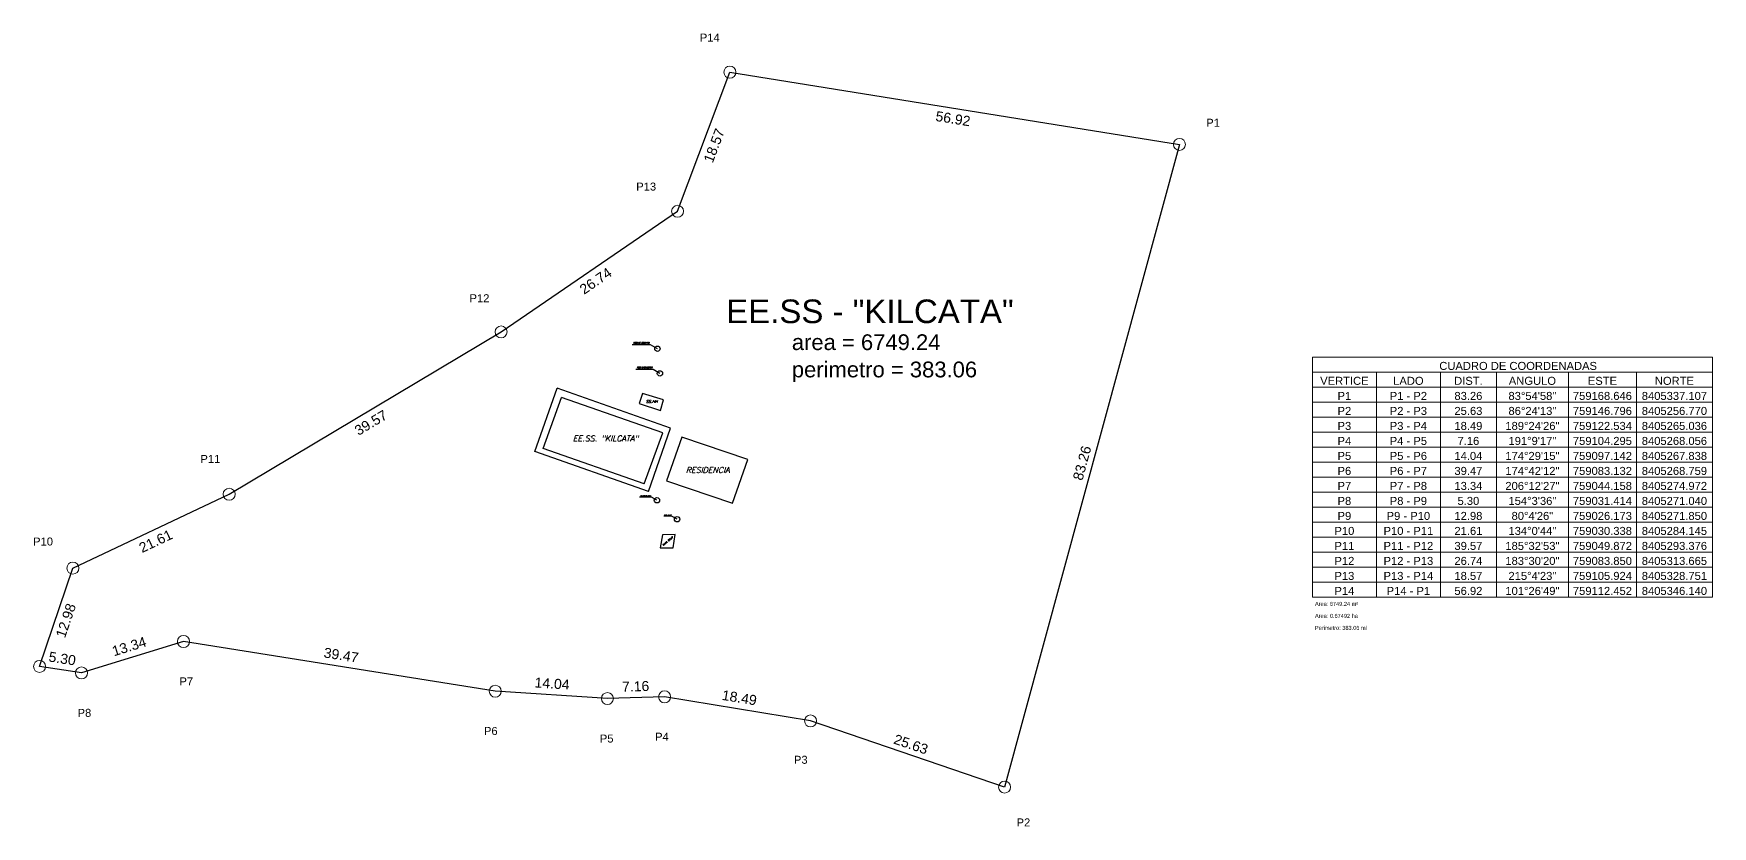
# Model space of a CAD drawing. Header units: metres. Extents: x 757954 to 760745, y 8404823 to 8405770.
# Drawn here: x 759562 to 759771.8, y 8405251.9 to 8405351 of the extents above; entities that cross this region are included whole.
import ezdxf
from ezdxf.enums import TextEntityAlignment as Align

# ---------------------------------------------------------------- set-up
doc = ezdxf.new("R2010")
doc.units = ezdxf.units.M
for name, color, linetype, lineweight in [('08', 8, 'Continuous', 20), ('COTAS', 40, 'Continuous', 5), ('CUADROS', 9, 'Continuous', 20)]:
    doc.layers.add(name, color=color, linetype=linetype, lineweight=lineweight)
doc.layers.add('NOMBRE', color=40, linetype='Continuous')
doc.layers.add('TEXTOS-CHICOS-03', color=3, linetype='Continuous')
doc.styles.add('ambiente', font='romand.shx', dxfattribs={"oblique": 15})
doc.styles.add('ARIAL', font='arial.ttf')
doc.styles.add('COTAS', font='arial.ttf')
doc.styles.add('CUADROS', font='arial.ttf')
doc.dimstyles.new('GenDist', dxfattribs={"dimtxt": 1.25, "dimasz": 0.75, "dimexe": 0.18, "dimexo": 0.0625, "dimgap": 0.375, "dimtad": 2, "dimzin": 1, "dimdsep": 46, "dimtxsty": 'COTAS', "dimcen": 0.09, "dimse1": 1, "dimse2": 1, "dimsd1": 1, "dimsd2": 1, "dimadec": 0, "dimazin": 0, "dimtfac": 1, "dimtofl": 0, "dimtmove": 0, "dimatfit": 3, "dimfxl": 1, "dimtolj": 1, "dimtzin": 0, "dimarcsym": 0})

# ---------------------------------------------------------------- blocks, each defined once
blk = doc.blocks.new('*D108')
at = {"layer": 'Defpoints', "color": 0, "transparency": 16777216}
for p in [(759705.19, 8405337.11), (759683.09, 8405256.84), (759683.34, 8405256.77)]:
    blk.add_point(p, dxfattribs=at)
at = {"layer": 'COTAS', "color": 0, "transparency": 16777216, "insert": (759693.03, 8405297.28), "char_height": 1.25, "attachment_point": 5, "rotation": 74.7848, "style": 'COTAS'}
blk.add_mtext('\\A1;83.26', dxfattribs=at)
blk = doc.blocks.new('*D109')
at = {"layer": 'Defpoints', "color": 0, "transparency": 16777216}
for p in [(759659.17, 8405265.29), (759659.08, 8405265.04), (759683.34, 8405256.77)]:
    blk.add_point(p, dxfattribs=at)
at = {"layer": 'COTAS', "color": 0, "transparency": 16777216, "insert": (759671.63, 8405262.12), "char_height": 1.25, "attachment_point": 5, "rotation": 341.1885, "style": 'COTAS'}
blk.add_mtext('\\A1;25.63', dxfattribs=at)
blk = doc.blocks.new('*D110')
at = {"layer": 'Defpoints', "color": 0, "transparency": 16777216}
for p in [(759640.84, 8405268.06), (759640.91, 8405268.45), (759659.08, 8405265.04)]:
    blk.add_point(p, dxfattribs=at)
at = {"layer": 'COTAS', "color": 0, "transparency": 16777216, "insert": (759650.19, 8405267.94), "char_height": 1.25, "attachment_point": 5, "rotation": 350.5957, "style": 'COTAS'}
blk.add_mtext('\\A1;18.49', dxfattribs=at)
blk = doc.blocks.new('*D111')
at = {"layer": 'Defpoints', "color": 0, "transparency": 16777216}
for p in [(759633.68, 8405268.24), (759633.69, 8405267.84), (759640.84, 8405268.06)]:
    blk.add_point(p, dxfattribs=at)
at = {"layer": 'COTAS', "color": 0, "transparency": 16777216, "insert": (759637.22, 8405269.36), "char_height": 1.25, "attachment_point": 5, "rotation": 1.7505, "style": 'COTAS'}
blk.add_mtext('\\A1;7.16', dxfattribs=at)
blk = doc.blocks.new('*D112')
at = {"layer": 'Defpoints', "color": 0, "transparency": 16777216}
for p in [(759619.68, 8405268.76), (759619.71, 8405269.16), (759633.69, 8405267.84)]:
    blk.add_point(p, dxfattribs=at)
at = {"layer": 'COTAS', "color": 0, "transparency": 16777216, "insert": (759626.78, 8405269.71), "char_height": 1.25, "attachment_point": 5, "rotation": 356.2381, "style": 'COTAS'}
blk.add_mtext('\\A1;14.04', dxfattribs=at)
blk = doc.blocks.new('*D113')
at = {"layer": 'Defpoints', "color": 0, "transparency": 16777216}
for p in [(759580.71, 8405274.97), (759580.77, 8405275.37), (759619.68, 8405268.76)]:
    blk.add_point(p, dxfattribs=at)
at = {"layer": 'COTAS', "color": 0, "transparency": 16777216, "insert": (759600.42, 8405273.26), "char_height": 1.25, "attachment_point": 5, "rotation": 350.9415, "style": 'COTAS'}
blk.add_mtext('\\A1;39.47', dxfattribs=at)
blk = doc.blocks.new('*D114')
at = {"layer": 'Defpoints', "color": 0, "transparency": 16777216}
for p in [(759580.71, 8405274.97), (759567.85, 8405271.41), (759567.96, 8405271.04)]:
    blk.add_point(p, dxfattribs=at)
at = {"layer": 'COTAS', "color": 0, "transparency": 16777216, "insert": (759573.92, 8405274.35), "char_height": 1.25, "attachment_point": 5, "rotation": 17.1491, "style": 'COTAS'}
blk.add_mtext('\\A1;13.34', dxfattribs=at)
blk = doc.blocks.new('*D115')
at = {"layer": 'Defpoints', "color": 0, "transparency": 16777216}
for p in [(759562.72, 8405271.85), (759562.78, 8405272.24), (759567.96, 8405271.04)]:
    blk.add_point(p, dxfattribs=at)
at = {"layer": 'COTAS', "color": 0, "transparency": 16777216, "insert": (759565.56, 8405272.83), "char_height": 1.25, "attachment_point": 5, "rotation": 351.2091, "style": 'COTAS'}
blk.add_mtext('\\A1;5.30', dxfattribs=at)
blk = doc.blocks.new('*D116')
at = {"layer": 'Defpoints', "color": 0, "transparency": 16777216}
for p in [(759566.89, 8405284.14), (759567.13, 8405284.06), (759562.72, 8405271.85)]:
    blk.add_point(p, dxfattribs=at)
at = {"layer": 'COTAS', "color": 0, "transparency": 16777216, "insert": (759566.01, 8405277.59), "char_height": 1.25, "attachment_point": 5, "rotation": 71.2829, "style": 'COTAS'}
blk.add_mtext('\\A1;12.98', dxfattribs=at)
blk = doc.blocks.new('*D117')
at = {"layer": 'Defpoints', "color": 0, "transparency": 16777216}
for p in [(759586.42, 8405293.38), (759586.58, 8405293.04), (759566.89, 8405284.14)]:
    blk.add_point(p, dxfattribs=at)
at = {"layer": 'COTAS', "color": 0, "transparency": 16777216, "insert": (759577.24, 8405287.51), "char_height": 1.25, "attachment_point": 5, "rotation": 25.2952, "style": 'COTAS'}
blk.add_mtext('\\A1;21.61', dxfattribs=at)
blk = doc.blocks.new('*D118')
at = {"layer": 'Defpoints', "color": 0, "transparency": 16777216}
for p in [(759620.4, 8405313.67), (759620.6, 8405313.32), (759586.42, 8405293.38)]:
    blk.add_point(p, dxfattribs=at)
at = {"layer": 'COTAS', "color": 0, "transparency": 16777216, "insert": (759604.13, 8405302.31), "char_height": 1.25, "attachment_point": 5, "rotation": 30.8432, "style": 'COTAS'}
blk.add_mtext('\\A1;39.57', dxfattribs=at)
blk = doc.blocks.new('*D119')
at = {"layer": 'Defpoints', "color": 0, "transparency": 16777216}
for p in [(759642.47, 8405328.75), (759642.7, 8405328.42), (759620.4, 8405313.67)]:
    blk.add_point(p, dxfattribs=at)
at = {"layer": 'COTAS', "color": 0, "transparency": 16777216, "insert": (759632.23, 8405320.04), "char_height": 1.25, "attachment_point": 5, "rotation": 34.3487, "style": 'COTAS'}
blk.add_mtext('\\A1;26.74', dxfattribs=at)
blk = doc.blocks.new('*D120')
at = {"layer": 'Defpoints', "color": 0, "transparency": 16777216}
for p in [(759649, 8405346.14), (759649.36, 8405346.01), (759642.47, 8405328.75)]:
    blk.add_point(p, dxfattribs=at)
at = {"layer": 'COTAS', "color": 0, "transparency": 16777216, "insert": (759647.04, 8405336.96), "char_height": 1.25, "attachment_point": 5, "rotation": 69.4218, "style": 'COTAS'}
blk.add_mtext('\\A1;18.57', dxfattribs=at)
blk = doc.blocks.new('*D121')
at = {"layer": 'Defpoints', "color": 0, "transparency": 16777216}
for p in [(759649, 8405346.14), (759705.14, 8405336.8), (759705.19, 8405337.11)]:
    blk.add_point(p, dxfattribs=at)
at = {"layer": 'COTAS', "color": 0, "transparency": 16777216, "insert": (759676.89, 8405340.32), "char_height": 1.25, "attachment_point": 5, "rotation": 350.8688, "style": 'COTAS'}
blk.add_mtext('\\A1;56.92', dxfattribs=at)
blk = doc.blocks.new('CC-Cuerpo')
at = {"layer": 'CUADROS'}
for p, q in [((0, 0), (0, 3.75)), ((0, 3.75), (100, 3.75)), ((0, 0), (100, 0)), ((16, 0), (16, 3.75)), ((32, 0), (32, 3.75)), ((46, 0), (46, 3.75)), ((64, 0), (64, 3.75)), ((81, 0), (81, 3.75)), ((100, 0), (100, 3.75))]:
    blk.add_line(p, q, dxfattribs=at)
at = {"layer": 'CUADROS', "style": 'CUADROS'}
for tag, p in [('V', (8, 0)), ('L', (24, 0)), ('D', (39, 0)), ('ANG', (55, 0)), ('X', (72.5, 0)), ('Y', (90.5, 0))]:
    blk.add_attdef(tag, text='', height=2, dxfattribs=at).set_placement(p, align=Align.BOTTOM_CENTER)

msp = doc.modelspace()

# ---------------------------------------------------------------- linework, layer by layer
at = {"flags": 128}
for points, elevation in [([(759705.193, 8405337.107), (759683.343, 8405256.77), (759659.081, 8405265.036), (759640.843, 8405268.056), (759633.69, 8405267.838), (759619.68, 8405268.759), (759580.706, 8405274.972), (759567.961, 8405271.04), (759562.72, 8405271.85), (759566.886, 8405284.145), (759586.42, 8405293.376), (759620.397, 8405313.665), (759642.471, 8405328.751), (759649, 8405346.14)], 4219.33), ([(759705.193, 8405337.107), (759683.343, 8405256.77), (759659.081, 8405265.036), (759640.843, 8405268.056), (759633.69, 8405267.838), (759619.68, 8405268.759), (759580.706, 8405274.972), (759567.961, 8405271.04), (759562.72, 8405271.85), (759566.886, 8405284.145), (759586.42, 8405293.376), (759620.397, 8405313.665), (759642.471, 8405328.751), (759649, 8405346.14)], 4219.33), ([(759637.671, 8405304.734), (759640.315, 8405303.867), (759640.722, 8405305.181), (759638.093, 8405305.986)], 4221.014)]:
    msp.add_lwpolyline(points, close=True, dxfattribs=dict(at, elevation=elevation))
for points, elevation in [([(759624.639, 8405298.741), (759627.415, 8405306.652)], 4220.908), ([(759625.653, 8405299.101), (759627.973, 8405305.466)], 4220.9), ([(759625.653, 8405299.101), (759627.973, 8405305.466)], 4220.9), ([(759641.59, 8405301.618), (759627.415, 8405306.652), (759627.415, 8405306.652)], 4220.896), ([(759640.617, 8405301.06), (759627.973, 8405305.466)], 4220.873), ([(759638.296, 8405294.695), (759640.617, 8405301.06)], 4220.9), ([(759638.815, 8405293.707), (759641.59, 8405301.618)], 4220.908), ([(759638.296, 8405294.695), (759625.653, 8405299.101)], 4220.9), ([(759638.815, 8405293.707), (759624.639, 8405298.741), (759624.639, 8405298.741)], 4220.908)]:
    msp.add_lwpolyline(points, dxfattribs=dict(at, elevation=elevation))
for points, elevation in [([(759641.08, 8405295.074), (759649.331, 8405292.282), (759651.23, 8405297.74), (759642.979, 8405300.532)], 4220.766), ([(759641.906, 8405286.671), (759642.174, 8405288.327), (759640.558, 8405288.318), (759640.29, 8405286.662)], 4222.497)]:
    msp.add_lwpolyline(points, close=True, dxfattribs=dict(elevation=elevation))
for centre in [(759639.943, 8405311.564, 4220.508), (759640.254, 8405308.491, 4220.761), (759639.889, 8405292.63, 4221.698), (759642.402, 8405290.257, 4222.3)]:
    msp.add_circle(centre, 0.333)
at = {"layer": '08', "lineweight": -2}
for points, elevation in [([(759639.943, 8405311.564), (759639.092, 8405312.052), (759636.784, 8405312.052)], 4220.508), ([(759640.254, 8405308.491), (759639.403, 8405308.98), (759637.26, 8405308.98)], 4220.761), ([(759639.889, 8405292.63), (759639.208, 8405293.021), (759637.715, 8405293.021)], 4221.698), ([(759642.402, 8405290.257), (759641.721, 8405290.647), (759640.735, 8405290.647)], 4222.3)]:
    msp.add_lwpolyline(points, dxfattribs=dict(at, elevation=elevation))
at = {"layer": 'COTAS'}
for centre in [(759649, 8405346.14), (759705.193, 8405337.107), (759642.471, 8405328.751), (759620.397, 8405313.665), (759586.42, 8405293.376), (759566.886, 8405284.145), (759580.706, 8405274.972), (759562.72, 8405271.85), (759567.961, 8405271.04), (759619.68, 8405268.759), (759633.69, 8405267.838), (759640.843, 8405268.056), (759659.081, 8405265.036), (759683.343, 8405256.77)]:
    msp.add_circle(centre, 0.75, dxfattribs=at)
at = {"layer": 'CUADROS'}
for p, q in [((759721.806, 8405306.745), (759721.806, 8405310.495)), ((759721.806, 8405310.495), (759771.806, 8405310.495)), ((759771.806, 8405306.745), (759771.806, 8405310.495)), ((759721.806, 8405308.62), (759771.806, 8405308.62)), ((759729.806, 8405306.745), (759729.806, 8405308.62)), ((759737.806, 8405306.745), (759737.806, 8405308.62)), ((759744.806, 8405306.745), (759744.806, 8405308.62)), ((759753.806, 8405306.745), (759753.806, 8405308.62)), ((759762.306, 8405306.745), (759762.306, 8405308.62)), ((759721.806, 8405306.745), (759771.806, 8405306.745))]:
    msp.add_line(p, q, dxfattribs=at)

# ---------------------------------------------------------------- block references
at = {"layer": 'CUADROS', "xscale": 0.5, "yscale": 0.5, "zscale": 0.5}
for p, values in [((759721.806, 8405304.87), {'V': 'P1', 'L': 'P1 - P2', 'D': '83.26', 'ANG': '83°54\'58"', 'X': '759168.646', 'Y': '8405337.107'}), ((759721.806, 8405302.995), {'V': 'P2', 'L': 'P2 - P3', 'D': '25.63', 'ANG': '86°24\'13"', 'X': '759146.796', 'Y': '8405256.770'}), ((759721.806, 8405301.12), {'V': 'P3', 'L': 'P3 - P4', 'D': '18.49', 'ANG': '189°24\'26"', 'X': '759122.534', 'Y': '8405265.036'}), ((759721.806, 8405299.245), {'V': 'P4', 'L': 'P4 - P5', 'D': '7.16', 'ANG': '191°9\'17"', 'X': '759104.295', 'Y': '8405268.056'}), ((759721.806, 8405297.37), {'V': 'P5', 'L': 'P5 - P6', 'D': '14.04', 'ANG': '174°29\'15"', 'X': '759097.142', 'Y': '8405267.838'}), ((759721.806, 8405295.495), {'V': 'P6', 'L': 'P6 - P7', 'D': '39.47', 'ANG': '174°42\'12"', 'X': '759083.132', 'Y': '8405268.759'}), ((759721.806, 8405293.62), {'V': 'P7', 'L': 'P7 - P8', 'D': '13.34', 'ANG': '206°12\'27"', 'X': '759044.158', 'Y': '8405274.972'}), ((759721.806, 8405291.745), {'V': 'P8', 'L': 'P8 - P9', 'D': '5.30', 'ANG': '154°3\'36"', 'X': '759031.414', 'Y': '8405271.040'}), ((759721.806, 8405289.87), {'V': 'P9', 'L': 'P9 - P10', 'D': '12.98', 'ANG': '80°4\'26"', 'X': '759026.173', 'Y': '8405271.850'}), ((759721.806, 8405287.995), {'V': 'P10', 'L': 'P10 - P11', 'D': '21.61', 'ANG': '134°0\'44"', 'X': '759030.338', 'Y': '8405284.145'}), ((759721.806, 8405286.12), {'V': 'P11', 'L': 'P11 - P12', 'D': '39.57', 'ANG': '185°32\'53"', 'X': '759049.872', 'Y': '8405293.376'}), ((759721.806, 8405284.245), {'V': 'P12', 'L': 'P12 - P13', 'D': '26.74', 'ANG': '183°30\'20"', 'X': '759083.850', 'Y': '8405313.665'}), ((759721.806, 8405282.37), {'V': 'P13', 'L': 'P13 - P14', 'D': '18.57', 'ANG': '215°4\'23"', 'X': '759105.924', 'Y': '8405328.751'}), ((759721.806, 8405280.495), {'V': 'P14', 'L': 'P14 - P1', 'D': '56.92', 'ANG': '101°26\'49"', 'X': '759112.452', 'Y': '8405346.140'})]:
    msp.add_blockref('CC-Cuerpo', p, dxfattribs=at).add_auto_attribs(values)

# ---------------------------------------------------------------- texts
at = {"layer": 'CUADROS', "ltscale": 1.25, "style": 'CUADROS'}
for s, p in [('P14', (759646.489, 8405350.463)), ('P1', (759709.395, 8405339.818)), ('P13', (759638.537, 8405331.837)), ('P12', (759617.703, 8405317.878)), ('P11', (759584.067, 8405297.788)), ('P10', (759563.153, 8405287.471)), ('P7', (759581.059, 8405269.985)), ('P8', (759568.325, 8405266.053)), ('P6', (759619.121, 8405263.79)), ('P5', (759633.602, 8405262.838)), ('P4', (759640.509, 8405263.067)), ('P3', (759657.862, 8405260.186)), ('P2', (759685.69, 8405252.355))]:
    msp.add_text(s, height=1, dxfattribs=at).set_placement(p, align=Align.MIDDLE_CENTER)
msp.add_text('CUADRO DE COORDENADAS', height=1, dxfattribs=at).set_placement((759747.522, 8405308.62), align=Align.BOTTOM_CENTER)
for s, p in [('VERTICE', (759725.806, 8405307.057)), ('LADO', (759733.806, 8405307.057)), ('DIST.', (759741.306, 8405307.057)), ('ANGULO', (759749.306, 8405307.057)), ('ESTE', (759758.056, 8405307.057)), ('NORTE', (759767.056, 8405307.057))]:
    msp.add_text(s, height=1, dxfattribs=at).set_placement(p, align=Align.CENTER)
for s, p in [('Area: 6749.24 m²', (759722.129, 8405279.427)), ('Area: 0.67492 ha', (759722.129, 8405277.927)), ('Perimetro: 383.06 ml', (759722.129, 8405276.427))]:
    msp.add_text(s, height=0.5, dxfattribs=at).set_placement(p)
at = {"layer": 'NOMBRE', "style": 'ambiente', "oblique": 15, "text_generation_flag": 6}
for s, height, rotation, p in [('POZO DE DESCARGA', 0.15, 180, (759637.94, 8405312.294, 4220.508)), ('POZO BIODIGESTOR', 0.15, 180, (759638.338, 8405309.222, 4220.761)), ('SS.HH', 0.36, 180, (759639.239, 8405304.965, 2110.507)), ('EE.SS. "KILCATA"', 0.72, 180, (759633.468, 8405300.358)), ('RESIDENCIA', 0.72, 180, (759646.232, 8405296.414)), ('PUNTO DE AGUA ', 0.12, 180, (759638.53, 8405293.149, 4221.698)), ('PARA RAYO', 0.12, 180, (759641.233, 8405290.757, 4222.3)), ('PANAL SOLAR', 0.18, 220.96495, (759641.236, 8405287.511))]:
    msp.add_text(s, height=height, rotation=rotation, dxfattribs=at).set_placement(p, align=Align.MIDDLE_CENTER)
at = {"layer": 'TEXTOS-CHICOS-03', "style": 'ARIAL'}
for s, height, p in [('EE.SS - "KILCATA"', 2.9528, (759648.539, 8405314.769)), ('area = 6749.24', 1.96853, (759656.743, 8405311.4)), ('perimetro = 383.06', 1.96853, (759656.743, 8405307.991))]:
    msp.add_text(s, height=height, dxfattribs=at).set_placement(p)

# ---------------------------------------------------------------- dimensions: what is measured, and where the dimension line sits
at = {"layer": 'COTAS'}
for p1, p2, distance, picture, middle in [((759642.471, 8405328.751), (759649, 8405346.14), -0.381, '*D120', (759647.041, 8405336.955)), ((759648.9995, 8405346.1396), (759705.1934, 8405337.1074), -0.3096, '*D121', (759676.8866, 8405340.3174)), ((759705.193, 8405337.107), (759683.343, 8405256.77), -0.267, '*D108', (759693.032, 8405297.275)), ((759620.397, 8405313.665), (759642.471, 8405328.751), -0.4, '*D119', (759632.231, 8405320.042)), ((759586.42, 8405293.376), (759620.397, 8405313.665), -0.4, '*D118', (759604.133, 8405302.307)), ((759566.886, 8405284.145), (759586.42, 8405293.376), -0.368, '*D117', (759577.243, 8405287.511)), ((759562.72, 8405271.85), (759566.886, 8405284.145), -0.257, '*D116', (759566.006, 8405277.59)), ((759567.961, 8405271.04), (759562.72, 8405271.85), -0.39, '*D115', (759565.555, 8405272.832)), ((759580.706, 8405274.972), (759567.961, 8405271.04), -0.39, '*D114', (759573.92, 8405274.347)), ((759619.68, 8405268.759), (759580.706, 8405274.972), -0.4, '*D113', (759600.415, 8405273.261)), ((759633.69, 8405267.838), (759619.68, 8405268.759), -0.4, '*D112', (759626.777, 8405269.708)), ((759640.843, 8405268.056), (759633.69, 8405267.838), -0.398, '*D111', (759637.223, 8405269.358)), ((759659.081, 8405265.036), (759640.843, 8405268.056), -0.399, '*D110', (759650.193, 8405267.939)), ((759683.343, 8405256.77), (759659.081, 8405265.036), -0.274, '*D109', (759671.627, 8405262.122))]:
    dim = msp.add_aligned_dim(p1=p1, p2=p2, distance=distance, dimstyle='GenDist', dxfattribs=at)
    dim.commit()
    dim.dimension.update_dxf_attribs({"geometry": picture, "text_midpoint": middle})

doc.saveas('drawing.dxf')
